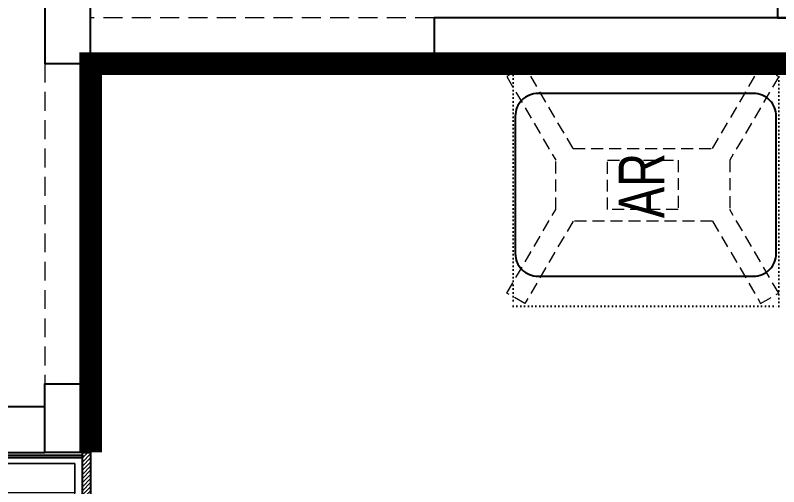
# Model space of a CAD drawing. Header units: feet. Extents: x 3263306 to 3270867, y -5461591 to -5452242.
# Drawn here: x 3264973 to 3266640, y -5455314 to -5454283 of the extents above; entities that cross this region are included whole.
import ezdxf

# ---------------------------------------------------------------- set-up
doc = ezdxf.new("R2010")
doc.units = ezdxf.units.FT
doc.header["$LTSCALE"] = 33
doc.header["$MEASUREMENT"] = 0
for name, pattern in [('a_p6_plan_L18$0$HIDDEN', [0.375, 0.25, -0.125]), ('ACAD_ISO03W100', [30, 12, -18]), ('DOT', [0.25, 0, -0.25]), ('HIDDEN2', [4.7625, 3.175, -1.5875])]:
    doc.linetypes.add(name, pattern=pattern)
for name, color, linetype, lineweight in [('LENS-CURTAIN', 5, 'a_p6_plan_L18$0$HIDDEN', 9), ('LENS-PARTITION', 21, 'Continuous', 25), ('LENS-TEXT', 31, 'Continuous', 5), ('LK-FF&E FLOOR', 1, 'Continuous', 9), ('LK-FF&E WALL', 1, 'Continuous', 9), ('LK-FLUTTED FINISH', 20, 'Continuous', 30), ('LN-ELEVATION-1', 81, 'Continuous', 25), ('LN-ELEVATION-2', 103, 'Continuous', 20), ('LN-ELEVATION-3', 125, 'Continuous', 18), ('LN-ELEVATION-4', 145, 'Continuous', 13), ('LN-HATCH', 251, 'Continuous', 0)]:
    doc.layers.add(name, color=color, linetype=linetype, lineweight=lineweight)
doc.styles.add('LK TXT', font='GILC____.TTF', dxfattribs={"height": 100})
pattern_1 = [(45, (7858558.917, 3503823.203), (-4.4901280605, 4.4901280605), [])]

# ---------------------------------------------------------------- blocks, each defined once
blk = doc.blocks.new('VC HD 1010')
at = {"layer": 'LN-HATCH', "ltscale": 0.5}
h = blk.add_hatch(dxfattribs=at)
h.set_pattern_fill('ANSI31', color=256, scale=2)
h.set_pattern_definition([(45, (3761554.586, 1795022.936), (-4.490128061, 4.490128061), [])])
h.paths.add_polyline_path([(-505.2, 24), (-505.2, -166), (-499.2, -166), (-499.2, -176), (-505.2, -176), (-505.2, -220), (-487.2, -220), (-487.2, 24)])
h = blk.add_hatch(dxfattribs=at)
h.set_pattern_fill('ANSI31', color=256, scale=2)
h.set_pattern_definition(pattern_1)
h.paths.add_polyline_path([(504.8, 24), (504.8, -166), (498.8, -166), (498.8, -176), (504.8, -176), (504.8, -220), (486.8, -220), (486.8, 24)])
h = blk.add_hatch(dxfattribs=at)
h.set_pattern_fill('ANSI31', color=256, scale=2)
h.set_pattern_definition([(45, (7858741.917, 3503823.203), (-4.4901280605, 4.4901280605), [])])
h.paths.add_polyline_path([(-470.2, -220), (-470.2, -226), (-505.2, -226), (-505.2, -220)])
h = blk.add_hatch(dxfattribs=at)
h.set_pattern_fill('ANSI31', color=256, scale=2)
h.set_pattern_definition(pattern_1)
h.paths.add_polyline_path([(476.8, -220), (476.8, -226), (511.8, -226), (511.8, -220)])
at = {"layer": 'LN-ELEVATION-1', "ltscale": 0.5}
for points in [[(-505.2, 24), (-505.2, -166), (-499.2, -166), (-499.2, -176), (-505.2, -176), (-505.2, -220), (-487.2, -220), (-487.2, 24)], [(486.8, 12), (-487.2, 12), (-487.2, 18), (486.8, 18)], [(504.8, 24), (504.8, -166), (498.8, -166), (498.8, -176), (504.8, -176), (504.8, -220), (486.8, -220), (486.8, 24)], [(-470.2, -220), (-470.2, -226), (-505.2, -226), (-505.2, -220)], [(469.8, -220), (469.8, -226), (504.8, -226), (504.8, -220)]]:
    blk.add_lwpolyline(points, close=True, dxfattribs=at)
at = {"layer": 'LN-ELEVATION-2', "ltscale": 0.5}
blk.add_lwpolyline([(470.2, 0), (-470.2, 0), (-470.2, -208), (470.2, -208)], close=True, dxfattribs=at)
at = {"layer": 'LN-ELEVATION-3', "ltscale": 0.5}
for p, q in [((-487.2, 24), (486.8, 24)), ((-470.2, -220), (469.8, -220)), ((469.8, -226), (-470.2, -226))]:
    blk.add_line(p, q, dxfattribs=at)
for points in [[(-470.2, 0), (-288.5, 0), (-288.5, -64), (-470.2, -64)], [(-280.5, 0), (-98.8, 0), (-98.8, -64), (-280.5, -64)], [(-90.8, 0), (90.8, 0), (90.8, -64), (-90.8, -64)], [(98.8, 0), (280.5, 0), (280.5, -64), (98.8, -64)], [(288.5, 0), (470.2, 0), (470.2, -64), (288.5, -64)], [(-470.2, -136), (-288.5, -136), (-288.5, -72), (-470.2, -72)], [(-280.5, -72), (-98.8, -72), (-98.8, -136), (-280.5, -136)], [(-90.8, -72), (90.8, -72), (90.8, -136), (-90.8, -136)], [(98.8, -72), (280.5, -72), (280.5, -136), (98.8, -136)], [(288.5, -72), (470.2, -72), (470.2, -136), (288.5, -136)], [(-470.2, -144), (-288.5, -144), (-288.5, -208), (-470.2, -208)], [(-280.5, -144), (-98.8, -144), (-98.8, -208), (-280.5, -208)], [(-90.8, -144), (90.8, -144), (90.8, -208), (-90.8, -208)], [(98.8, -144), (280.5, -144), (280.5, -208), (98.8, -208)], [(288.5, -144), (470.2, -144), (470.2, -208), (288.5, -208)]]:
    blk.add_lwpolyline(points, close=True, dxfattribs=at)
blk = doc.blocks.new('AR')
at = {"layer": 'LN-ELEVATION-2', "linetype": 'DOT', "lineweight": 25}
blk.add_lwpolyline([(0, 13.4), (530, 13.4), (530, 593.4), (0, 593.4)], close=True, dxfattribs=at)
at = {"layer": 'LN-ELEVATION-2', "lineweight": 25}
blk.add_lwpolyline([(465, 68.2), (465, 538.2, 0.414214), (415, 588.2), (115, 588.2, 0.414214), (65, 538.2), (65, 68.2, 0.414214), (115, 18.2), (415, 18.2, 0.414214)], format="xyb", close=True, dxfattribs=at)
at = {"layer": 'LN-ELEVATION-4', "linetype": 'HIDDEN2', "ltscale": 0.25}
for points in [[(185.8, 448.9), (5.9, 554), (28.5, 593.4), (211.1, 486.7)], [(344.2, 448.9), (524.1, 554), (501.5, 593.4), (318.9, 486.7)], [(211.1, 486.7), (318.9, 486.7)], [(185.8, 144.5), (185.8, 448.9)], [(344.2, 448.9), (344.2, 144.5)], [(185.8, 144.5), (5.9, 39.3), (28.5, 0), (211.1, 106.7)], [(344.2, 144.5), (524.1, 39.3), (501.5, 0), (318.9, 106.7)], [(318.9, 106.7), (211.1, 106.7)]]:
    blk.add_lwpolyline(points, dxfattribs=at)
blk.add_lwpolyline([(210.8, 374), (319.2, 374), (319.2, 219.4), (210.8, 219.4)], close=True, dxfattribs=at)

msp = doc.modelspace()

# ---------------------------------------------------------------- linework, layer by layer
at = {"layer": 'LENS-CURTAIN', "ltscale": 5}
for points in [[(3265137.6, -5454388.8), (3265887.6, -5454388.8), (3265887.6, -5454288.8), (3265137.6, -5454288.8)], [(3265037.6, -5454388.8), (3265037.6, -5455088.8), (3265137.6, -5455088.8), (3265137.6, -5454388.8)]]:
    msp.add_lwpolyline(points, close=True, dxfattribs=at)
at = {"layer": 'LENS-PARTITION'}
for points in [[(3265137.6, -5452498.4), (3265037.6, -5452497.8), (3265037.6, -5454388.8), (3265137.6, -5454388.8), (3265137.6, -5454288.8)], [(3266737.6, -5452508), (3266637.6, -5452507.4), (3266637.6, -5452567.6), (3266637.6, -5454288.8), (3266737.6, -5454288.8)], [(3265887.6, -5454388.8), (3268087.6, -5454388.8), (3268087.6, -5454288.8), (3265887.6, -5454288.8)], [(3265137.6, -5455238.8), (3265037.6, -5455238.8), (3265037.6, -5455088.8), (3265137.6, -5455088.8)], [(3265037.6, -5455138.8), (3263537.6, -5455138.8), (3263537.6, -5455238.8), (3265037.6, -5455238.8)]]:
    msp.add_lwpolyline(points, close=True, dxfattribs=at)
at = {"layer": 'LK-FLUTTED FINISH', "linetype": 'ACAD_ISO03W100', "ltscale": 0.05, "const_width": 50}
msp.add_lwpolyline([(3268087.6, -5454388.8), (3265137.6, -5454388.8), (3265137.6, -5455238.8)], dxfattribs=at)

# ---------------------------------------------------------------- block references
at = {"layer": 'LK-FF&E FLOOR', "rotation": 270}
msp.add_blockref('AR', (3266046.5, -5454388.8), dxfattribs=at)
at = {"layer": 'LK-FF&E WALL'}
msp.add_blockref('VC HD 1010', (3264632.8, -5455262.8), dxfattribs=at)

# ---------------------------------------------------------------- texts
at = {"layer": 'LENS-TEXT', "color": 0, "linetype": 'Continuous', "ltscale": 3, "insert": (3266340.5, -5454655.4), "char_height": 100, "attachment_point": 5, "rotation": 90, "style": 'LK TXT'}
msp.add_mtext_dynamic_manual_height_columns('AR', width=237.441, gutter_width=12.5, heights=[0], dxfattribs=at)

doc.saveas('drawing.dxf')
